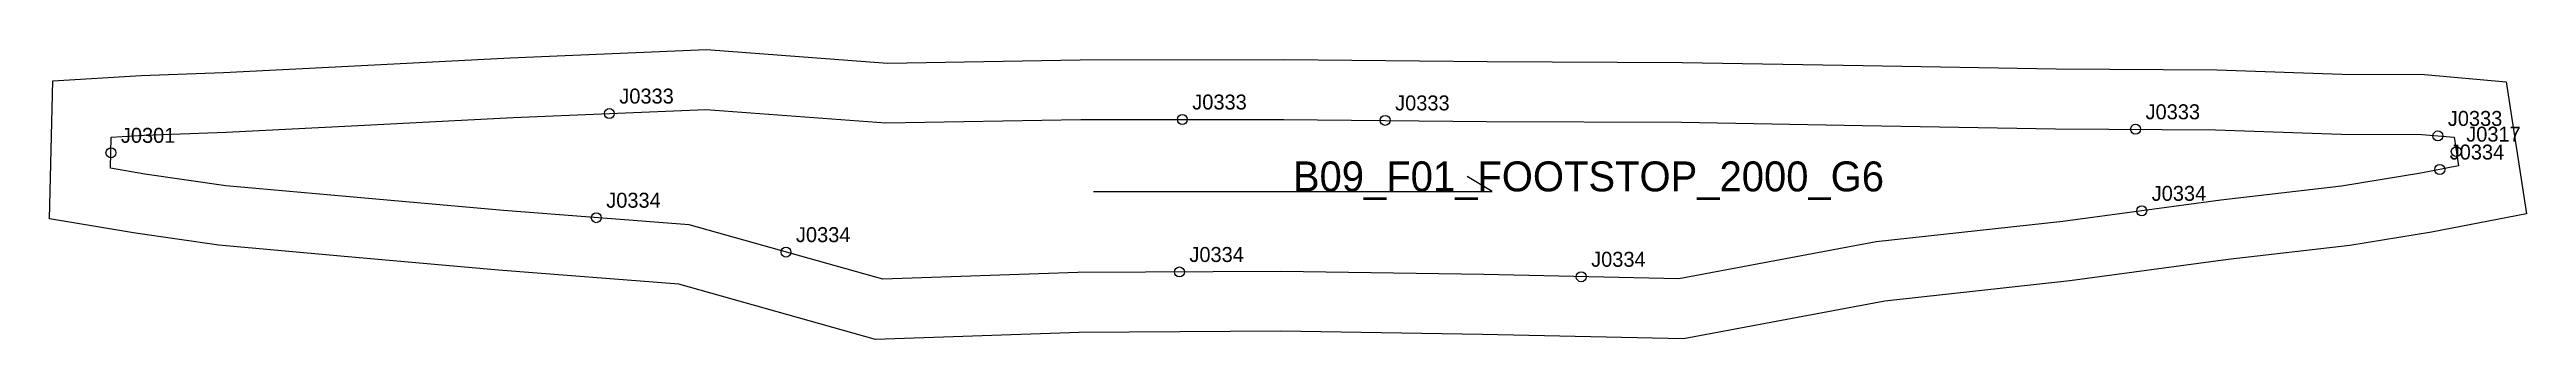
# Model space of a CAD drawing. Header units: millimetres. Extents: x -12 to 485, y -41 to 18.
import ezdxf

# ---------------------------------------------------------------- set-up
doc = ezdxf.new("R2010")
doc.units = ezdxf.units.MM
for name, color, linetype in [('CUT', 1, 'Continuous'), ('GRAIN', 3, 'Continuous'), ('LABEL', 7, 'Continuous'), ('NOTCH', 2, 'Continuous'), ('SEW', 5, 'Continuous')]:
    doc.layers.add(name, color=color, linetype=linetype)

msp = doc.modelspace()

# ---------------------------------------------------------------- linework, layer by layer
at = {"layer": 'CUT'}
msp.add_lwpolyline([(-11.73, 11.29), (5.99, 12.4), (22.5, 13.01), (47.59, 14.27), (80.06, 15.94), (119.48, 17.58), (155.76, 14.88), (194.47, 15.54), (235.35, 15.6), (276.09, 15.18), (315.28, 15.01), (351.57, 14.38), (390.33, 13.7), (422.54, 13.51), (447.71, 12.64), (464.21, 12.56), (480.59, 11.14), (484.69, -15.33), (465.62, -19), (449.21, -21.7), (424.82, -24.5), (393.08, -28.8), (355.94, -32.84), (315.54, -40.42), (275.19, -39.52), (234.66, -38.88), (194.24, -39.11), (153.37, -40.52), (113.87, -29.44), (77.69, -26.64), (46, -23.81), (21.59, -21.63), (4.87, -19.23), (-12.4, -16.33), (-11.73, 11.29)], close=True, dxfattribs=at)
at = {"layer": 'GRAIN'}
for p, q in [((277.13, -10.84), (272.13, -7.84)), ((197.13, -10.84), (277.13, -10.84))]:
    msp.add_line(p, q, dxfattribs=at)
at = {"layer": 'NOTCH'}
for centre in [(99.95, 4.76), (214.94, 3.57), (255.65, 3.39), (406.25, 1.61), (466.91, 0.28), (-0.07, -3.11), (470.61, -2.87), (467.29, -6.46), (407.48, -14.74), (97.33, -16.12), (135.4, -23.02), (214.36, -27), (294.99, -27.96)]:
    msp.add_circle(centre, 1, dxfattribs=at)
at = {"layer": 'SEW'}
msp.add_lwpolyline([(0, 0), (6.58, 0.41), (23.02, 1.02), (48.2, 2.29), (80.62, 3.95), (119.28, 5.57), (155.41, 2.88), (194.58, 3.54), (235.29, 3.6), (276, 3.18), (315.15, 3.01), (351.36, 2.38), (390.19, 1.71), (422.3, 1.51), (447.48, 0.65), (463.66, 0.57), (470.17, 0), (471.06, -5.73), (463.52, -7.18), (447.54, -9.82), (423.33, -12.6), (391.62, -16.88), (354.18, -20.96), (314.55, -28.4), (275.42, -27.52), (234.72, -26.88), (194, -27.11), (154.82, -28.47), (115.97, -17.57), (78.69, -14.68), (47.06, -11.86), (22.98, -9.71), (6.72, -7.37), (-0.15, -6.22)], close=True, dxfattribs=at)

# ---------------------------------------------------------------- texts
at = {"layer": 'LABEL'}
for s, height, p in [('J0333', 3, (101.95, 6.76)), ('J0333', 3, (216.94, 5.57)), ('J0333', 3, (257.65, 5.39)), ('J0333', 3, (408.25, 3.61)), ('J0333', 3, (468.91, 2.28)), ('J0301', 3, (1.93, -1.11)), ('J0317', 3, (472.61, -0.87)), ('B09_F01_FOOTSTOP_2000_G6', 6, (237.13, -10.84)), ('J0334', 3, (469.29, -4.46)), ('J0334', 3, (409.48, -12.74)), ('J0334', 3, (99.33, -14.12)), ('J0334', 3, (137.4, -21.02)), ('J0334', 3, (216.36, -25)), ('J0334', 3, (296.99, -25.96))]:
    msp.add_text(s, height=height, dxfattribs=at).set_placement(p)

doc.saveas('drawing.dxf')
